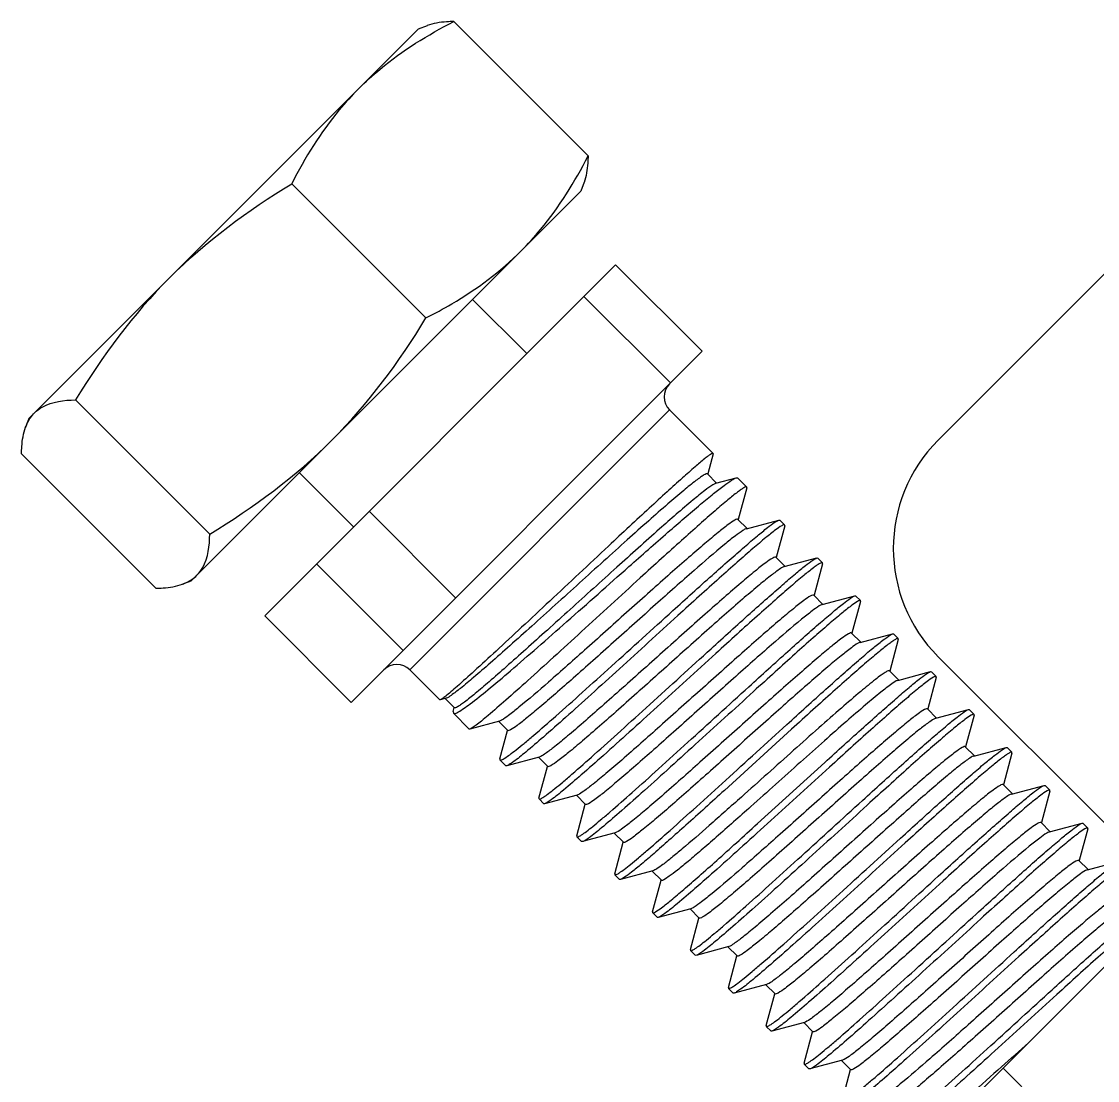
# Model space of a CAD drawing. Extents: x 1725261 to 1937680, y 860327 to 1571294.
# Drawn here: x 1857479.6 to 1857767, y 1238684.5 to 1238967.3 of the extents above; entities that cross this region are included whole.
import ezdxf

# ---------------------------------------------------------------- set-up
doc = ezdxf.new("R2010")
doc.units = 0
doc.header["$LTSCALE"] = 1000
doc.header["$MEASUREMENT"] = 0

msp = doc.modelspace()

# ---------------------------------------------------------------- linework, layer by layer
for p, q in [((1857585.67, 1238965.36), (1857588.04, 1238966.22)), ((1857595.11, 1238967.3), (1857630.97, 1238931.44)), ((1857481.59, 1238861.28), (1857585.67, 1238965.36)), ((1857983.42, 1238929.43), (1857655.06, 1238601.07)), ((1857800.06, 1238931.11), (1857724.46, 1238855.51)), ((1857551.81, 1238923.99), (1857587.67, 1238888.13)), ((1857629.9, 1238924.36), (1857629.04, 1238921.99)), ((1857524.95, 1238817.91), (1857629.04, 1238921.99)), ((1857638.32, 1238902.36), (1857544.59, 1238808.63)), ((1857638.32, 1238902.36), (1857661.45, 1238879.23)), ((1857629.87, 1238893.91), (1857652.99, 1238870.78)), ((1857600.13, 1238893.08), (1857614.58, 1238878.62)), ((1857567.72, 1238785.5), (1857661.45, 1238879.23)), ((1857494.07, 1238866.26), (1857529.93, 1238830.4)), ((1857652.75, 1238863.59), (1857583.36, 1238794.2)), ((1857664.36, 1238851.98), (1857652.75, 1238863.59)), ((1857481.59, 1238861.28), (1857480.72, 1238858.91)), ((1857479.65, 1238851.83), (1857515.51, 1238815.97)), ((1857664.37, 1238851.83), (1857662.93, 1238846.49)), ((1857664.37, 1238851.83), (1857664.36, 1238851.98)), ((1857553.87, 1238846.82), (1857568.32, 1238832.36)), ((1857662.84, 1238846.51), (1857665.3, 1238844.05)), ((1857665.11, 1238844), (1857670.55, 1238845.45)), ((1857670.55, 1238845.45), (1857670.91, 1238845.42)), ((1857673.33, 1238843), (1857670.91, 1238845.42)), ((1857673.35, 1238842.76), (1857671.08, 1238834.34)), ((1857673.35, 1238842.76), (1857673.33, 1238843)), ((1857572.47, 1238836.51), (1857595.6, 1238813.38)), ((1857670.99, 1238834.36), (1857673.45, 1238831.91)), ((1857673.24, 1238831.85), (1857681.94, 1238834.17)), ((1857681.94, 1238834.17), (1857682.18, 1238834.15)), ((1857683.45, 1238832.89), (1857682.18, 1238834.15)), ((1857683.47, 1238832.64), (1857681.2, 1238824.21)), ((1857683.47, 1238832.64), (1857683.45, 1238832.89)), ((1857558.47, 1238822.51), (1857581.6, 1238799.38)), ((1857681.11, 1238824.24), (1857683.56, 1238821.78)), ((1857683.35, 1238821.73), (1857692.06, 1238824.05)), ((1857693.58, 1238822.52), (1857691.32, 1238814.09)), ((1857692.06, 1238824.05), (1857692.31, 1238824.03)), ((1857693.57, 1238822.77), (1857692.31, 1238824.03)), ((1857693.58, 1238822.52), (1857693.57, 1238822.77)), ((1857522.59, 1238817.05), (1857524.95, 1238817.91)), ((1857691.23, 1238814.12), (1857693.68, 1238811.66)), ((1857693.47, 1238811.61), (1857702.18, 1238813.93)), ((1857702.18, 1238813.93), (1857702.42, 1238813.91)), ((1857703.69, 1238812.65), (1857702.42, 1238813.91)), ((1857703.7, 1238812.41), (1857701.44, 1238803.97)), ((1857703.7, 1238812.41), (1857703.69, 1238812.65)), ((1857544.59, 1238808.63), (1857567.72, 1238785.5)), ((1857701.35, 1238804), (1857703.8, 1238801.55)), ((1857703.59, 1238801.49), (1857712.3, 1238803.81)), ((1857713.82, 1238802.29), (1857711.56, 1238793.86)), ((1857712.3, 1238803.81), (1857712.54, 1238803.79)), ((1857713.81, 1238802.53), (1857712.54, 1238803.79)), ((1857713.82, 1238802.29), (1857713.81, 1238802.53)), ((1857724.46, 1238797.69), (1857782.29, 1238739.86)), ((1857591.39, 1238786.17), (1857583.36, 1238794.2)), ((1857711.47, 1238793.88), (1857713.92, 1238791.43)), ((1857713.71, 1238791.37), (1857722.42, 1238793.69)), ((1857722.42, 1238793.69), (1857722.66, 1238793.67)), ((1857723.92, 1238792.41), (1857722.66, 1238793.67)), ((1857723.94, 1238792.17), (1857721.68, 1238783.74)), ((1857723.94, 1238792.17), (1857723.92, 1238792.41)), ((1857591.49, 1238786.16), (1857591.39, 1238786.17)), ((1857593.02, 1238786.57), (1857591.49, 1238786.16)), ((1857595.3, 1238784.06), (1857592.83, 1238786.52)), ((1857594.94, 1238783.04), (1857595.22, 1238784.08)), ((1857594.94, 1238783.04), (1857594.98, 1238782.58)), ((1857599.18, 1238778.37), (1857594.98, 1238782.58)), ((1857721.59, 1238783.76), (1857724.04, 1238781.31)), ((1857723.83, 1238781.25), (1857732.54, 1238783.57)), ((1857734.06, 1238782.05), (1857731.8, 1238773.62)), ((1857732.54, 1238783.57), (1857732.78, 1238783.55)), ((1857734.04, 1238782.29), (1857732.78, 1238783.55)), ((1857734.06, 1238782.05), (1857734.04, 1238782.29)), ((1857607.27, 1238780.48), (1857599.38, 1238778.36)), ((1857609.51, 1238777.97), (1857607.06, 1238780.43)), ((1857723.83, 1238781.25), (1857723.7, 1238781.21)), ((1857599.38, 1238778.36), (1857599.18, 1238778.37)), ((1857607.41, 1238770.42), (1857609.42, 1238778)), ((1857685.3, 1238778.3), (1857667.36, 1238761.97)), ((1857731.71, 1238773.64), (1857734.16, 1238771.19)), ((1857733.95, 1238771.13), (1857742.66, 1238773.45)), ((1857742.66, 1238773.45), (1857742.9, 1238773.43)), ((1857744.16, 1238772.17), (1857742.9, 1238773.43)), ((1857607.41, 1238770.42), (1857607.43, 1238770.12)), ((1857617.94, 1238770.87), (1857609.24, 1238768.54)), ((1857620.18, 1238768.36), (1857617.73, 1238770.82)), ((1857744.18, 1238771.93), (1857741.92, 1238763.5)), ((1857744.18, 1238771.93), (1857744.16, 1238772.17)), ((1857609, 1238768.56), (1857607.43, 1238770.12)), ((1857617.84, 1238759.94), (1857620.09, 1238768.39)), ((1857676.22, 1238753.12), (1857694.16, 1238769.44)), ((1857741.83, 1238763.52), (1857744.28, 1238761.07)), ((1857744.07, 1238761.01), (1857752.78, 1238763.33)), ((1857754.3, 1238761.81), (1857752.04, 1238753.38)), ((1857752.78, 1238763.33), (1857753.02, 1238763.31)), ((1857754.28, 1238762.05), (1857753.02, 1238763.31)), ((1857754.3, 1238761.81), (1857754.28, 1238762.05)), ((1857617.84, 1238759.94), (1857617.86, 1238759.7)), ((1857619.12, 1238758.44), (1857617.86, 1238759.7)), ((1857628.06, 1238760.75), (1857619.36, 1238758.42)), ((1857630.3, 1238758.25), (1857627.85, 1238760.7)), ((1857628.25, 1238760.82), (1857628.06, 1238760.75)), ((1857619.36, 1238758.42), (1857619.12, 1238758.44)), ((1857627.96, 1238749.82), (1857630.21, 1238758.27)), ((1857751.95, 1238753.4), (1857754.4, 1238750.95)), ((1857754.19, 1238750.89), (1857762.9, 1238753.21)), ((1857762.9, 1238753.21), (1857763.14, 1238753.19)), ((1857764.4, 1238751.93), (1857763.14, 1238753.19)), ((1857638.18, 1238750.64), (1857629.48, 1238748.3)), ((1857640.42, 1238748.13), (1857637.96, 1238750.58)), ((1857764.42, 1238751.69), (1857762.16, 1238743.26)), ((1857764.42, 1238751.69), (1857764.4, 1238751.93)), ((1857627.96, 1238749.82), (1857627.98, 1238749.58)), ((1857629.24, 1238748.32), (1857627.98, 1238749.58)), ((1857629.48, 1238748.3), (1857629.24, 1238748.32)), ((1857638.08, 1238739.7), (1857640.33, 1238748.15)), ((1857762.06, 1238743.28), (1857764.52, 1238740.83)), ((1857764.31, 1238740.77), (1857773.02, 1238743.09)), ((1857638.08, 1238739.7), (1857638.1, 1238739.46)), ((1857639.36, 1238738.2), (1857638.1, 1238739.46)), ((1857648.29, 1238740.52), (1857639.6, 1238738.18)), ((1857650.54, 1238738.01), (1857648.08, 1238740.46)), ((1857639.6, 1238738.18), (1857639.36, 1238738.2)), ((1857648.2, 1238729.58), (1857650.45, 1238738.03)), ((1857658.41, 1238730.4), (1857649.72, 1238728.06)), ((1857660.66, 1238727.89), (1857658.2, 1238730.34)), ((1857648.2, 1238729.58), (1857648.21, 1238729.34)), ((1857649.48, 1238728.08), (1857648.21, 1238729.34)), ((1857649.72, 1238728.06), (1857649.48, 1238728.08)), ((1857658.32, 1238719.46), (1857660.56, 1238727.91)), ((1857658.32, 1238719.46), (1857658.33, 1238719.22)), ((1857659.6, 1238717.96), (1857658.33, 1238719.22)), ((1857668.53, 1238720.28), (1857659.84, 1238717.94)), ((1857670.77, 1238717.77), (1857668.32, 1238720.22)), ((1857659.84, 1238717.94), (1857659.6, 1238717.96)), ((1857668.44, 1238709.34), (1857670.68, 1238717.79)), ((1857678.65, 1238710.16), (1857669.96, 1238707.83)), ((1857680.89, 1238707.65), (1857678.44, 1238710.1)), ((1857668.44, 1238709.34), (1857668.45, 1238709.1)), ((1857669.71, 1238707.84), (1857668.45, 1238709.1)), ((1857669.96, 1238707.83), (1857669.71, 1238707.84)), ((1857678.55, 1238699.23), (1857680.8, 1238707.67)), ((1857678.55, 1238699.23), (1857678.57, 1238698.99)), ((1857679.83, 1238697.72), (1857678.57, 1238698.98)), ((1857688.77, 1238700.04), (1857680.08, 1238697.71)), ((1857691.01, 1238697.53), (1857688.56, 1238699.98)), ((1857689.02, 1238700.13), (1857688.77, 1238700.04)), ((1857680.08, 1238697.71), (1857679.83, 1238697.72)), ((1857688.67, 1238689.11), (1857690.92, 1238697.55)), ((1857698.89, 1238689.92), (1857690.2, 1238687.59)), ((1857701.13, 1238687.41), (1857698.68, 1238689.86)), ((1857688.67, 1238689.11), (1857688.69, 1238688.87)), ((1857689.95, 1238687.6), (1857688.69, 1238688.87)), ((1857690.2, 1238687.59), (1857689.95, 1238687.6)), ((1857698.79, 1238678.99), (1857701.04, 1238687.44)), ((1857788.05, 1238641.55), (1857741.79, 1238687.8))]:
    msp.add_line(p, q)
for centre, radius, start, end in [((1857656.21, 1238867.06), 4.91, 135, 225), ((1857753.38, 1238826.6), 40.89, 135, 225), ((1857579.89, 1238790.73), 4.91, 45, 135), ((1854806.58, 1241979.9), 4410.06, 311.71931, 311.84456)]:
    msp.add_arc(centre, radius, start, end)
for points, knots in [([(1857569.71, 1238949.4), (1857571.53, 1238951.22), (1857579.22, 1238958.22), (1857588.16, 1238963.74), (1857595.11, 1238967.3)], [0, 0, 0, 0, 0.248254, 1, 1, 1, 1]), ([(1857595.11, 1238967.3), (1857594.46, 1238967.29), (1857592.05, 1238967.19), (1857589.63, 1238966.8), (1857587.98, 1238966.2)], [0, 0, 0, 0, 0.270862, 1, 1, 1, 1]), ([(1857569.71, 1238949.4), (1857567.88, 1238947.57), (1857560.88, 1238939.88), (1857555.36, 1238930.94), (1857551.81, 1238923.99)], [0, 0, 0, 0, 0.248254, 1, 1, 1, 1]), ([(1857613.07, 1238906.03), (1857614.9, 1238907.85), (1857621.9, 1238915.55), (1857627.42, 1238924.48), (1857630.97, 1238931.44)], [0, 0, 0, 0, 0.248254, 1, 1, 1, 1]), ([(1857630.97, 1238931.44), (1857630.96, 1238930.78), (1857630.87, 1238928.38), (1857630.48, 1238925.95), (1857629.88, 1238924.3)], [0, 0, 0, 0, 0.270862, 1, 1, 1, 1]), ([(1857587.67, 1238888.13), (1857590.01, 1238889.32), (1857599.12, 1238894.29), (1857607.59, 1238900.54), (1857613.07, 1238906.03)], [0, 0, 0, 0, 0.25305, 1, 1, 1, 1]), ([(1857483.11, 1238862.8), (1857483.72, 1238863.41), (1857486.91, 1238865.76), (1857491.05, 1238866.21), (1857494.07, 1238866.26)], [0, 0, 0, 0, 0.22235, 1, 1, 1, 1]), ([(1857480.75, 1238858.97), (1857480.88, 1238859.34), (1857481.46, 1238860.73), (1857482.32, 1238862.01), (1857483.11, 1238862.8)], [0, 0, 0, 0, 0.261173, 1, 1, 1, 1]), ([(1857479.65, 1238851.83), (1857479.66, 1238852.48), (1857479.76, 1238854.89), (1857480.15, 1238857.32), (1857480.75, 1238858.97)], [0, 0, 0, 0, 0.270862, 1, 1, 1, 1]), ([(1857664.36, 1238851.98), (1857664.3, 1238852.03), (1857664, 1238851.92), (1857663.6, 1238851.66), (1857662.88, 1238851.15), (1857661.5, 1238850.06), (1857659.22, 1238848.12), (1857655.9, 1238845.19), (1857651.83, 1238841.51), (1857647.12, 1238837.19), (1857641.9, 1238832.35), (1857638.27, 1238828.97), (1857636.39, 1238827.21)], [0, 0, 0, 0, 0.005961, 0.020019, 0.042763, 0.074169, 0.16218, 0.281779, 0.42973, 0.601989, 0.793845, 1, 1, 1, 1]), ([(1857662.84, 1238846.51), (1857662.77, 1238846.59), (1857662.36, 1238846.49), (1857661.81, 1238846.16), (1857660.87, 1238845.55), (1857659.07, 1238844.2), (1857656.15, 1238841.82), (1857651.96, 1238838.23), (1857646.92, 1238833.8), (1857641.22, 1238828.71), (1857635.07, 1238823.17), (1857628.67, 1238817.38), (1857622.27, 1238811.58), (1857616.07, 1238805.98), (1857610.29, 1238800.8), (1857605.12, 1238796.22), (1857600.73, 1238792.43), (1857597.27, 1238789.5), (1857594.82, 1238787.67), (1857593.53, 1238786.71), (1857593.02, 1238786.57)], [0, 0, 0, 0, 0.003403, 0.010859, 0.022763, 0.03908, 0.084361, 0.145013, 0.218706, 0.302631, 0.393625, 0.488307, 0.583205, 0.674888, 0.760095, 0.835845, 0.89954, 0.949057, 0.982826, 1, 1, 1, 1]), ([(1857641.87, 1238821.74), (1857645.33, 1238824.8), (1857651.68, 1238830.4), (1857659.22, 1238836.91), (1857664.24, 1238841.05), (1857666.99, 1238843.22), (1857668.99, 1238844.63), (1857670.1, 1238845.33), (1857670.55, 1238845.45)], [0, 0, 0, 0, 0.372718, 0.681061, 0.801832, 0.896452, 0.962849, 1, 1, 1, 1]), ([(1857664.29, 1238843.6), (1857663.55, 1238843.15), (1857661.77, 1238841.8), (1857656.99, 1238837.91), (1857649.17, 1238831.04), (1857638.26, 1238821.25), (1857628.3, 1238812.22), (1857620.21, 1238804.91), (1857614.52, 1238799.79), (1857609.34, 1238795.19), (1857604.83, 1238791.24), (1857601.13, 1238788.09), (1857598.57, 1238786.02), (1857597.01, 1238784.87), (1857596.2, 1238784.34), (1857595.71, 1238784.07), (1857595.36, 1238783.99), (1857595.3, 1238784.06)], [0, 0, 0, 0, 0.028596, 0.073027, 0.202674, 0.370878, 0.554611, 0.644603, 0.729354, 0.806116, 0.872445, 0.926278, 0.966, 0.980209, 0.990539, 0.997006, 1, 1, 1, 1]), ([(1857673.33, 1238843), (1857673.27, 1238843.06), (1857672.95, 1238843), (1857672.51, 1238842.75), (1857671.76, 1238842.28), (1857670.34, 1238841.22), (1857668.01, 1238839.34), (1857664.63, 1238836.46), (1857660.5, 1238832.83), (1857655.74, 1238828.57), (1857650.46, 1238823.79), (1857646.79, 1238820.45), (1857644.89, 1238818.71)], [0, 0, 0, 0, 0.00672, 0.021093, 0.043999, 0.075491, 0.163523, 0.283007, 0.430749, 0.60272, 0.794233, 1, 1, 1, 1]), ([(1857665.11, 1238844), (1857665.05, 1238843.99), (1857664.77, 1238843.88), (1857664.5, 1238843.73), (1857664.29, 1238843.6)], [0, 0, 0, 0, 0.181453, 1, 1, 1, 1]), ([(1857670.99, 1238834.36), (1857670.93, 1238834.43), (1857670.59, 1238834.38), (1857669.76, 1238833.93), (1857668.03, 1238832.73), (1857665.39, 1238830.62), (1857661.86, 1238827.67), (1857657.61, 1238824.01), (1857652.77, 1238819.75), (1857647.48, 1238815.05), (1857640.05, 1238808.4), (1857631.01, 1238800.28), (1857621.22, 1238791.6), (1857614.27, 1238785.58), (1857610.07, 1238782.25), (1857608.52, 1238781.12), (1857607.88, 1238780.76)], [0, 0, 0, 0, 0.003326, 0.010207, 0.036006, 0.077506, 0.133409, 0.201849, 0.280515, 0.366741, 0.457609, 0.640942, 0.80605, 0.931108, 0.973278, 1, 1, 1, 1]), ([(1857653.61, 1238809.99), (1857657.09, 1238813.13), (1857662.1, 1238817.65), (1857668.49, 1238823.33), (1857672.53, 1238826.86), (1857675.92, 1238829.74), (1857678.6, 1238831.95), (1857680.5, 1238833.35), (1857681.53, 1238834.06), (1857681.94, 1238834.17)], [0, 0, 0, 0, 0.377224, 0.54287, 0.687753, 0.808376, 0.901881, 0.966123, 1, 1, 1, 1]), ([(1857672.33, 1238831.4), (1857671.63, 1238830.97), (1857669.97, 1238829.74), (1857665.6, 1238826.22), (1857658.5, 1238820.06), (1857648.66, 1238811.32), (1857639.67, 1238803.25), (1857632.35, 1238796.7), (1857627.18, 1238792.11), (1857622.46, 1238787.96), (1857618.34, 1238784.41), (1857614.92, 1238781.56), (1857612.37, 1238779.53), (1857610.71, 1238778.38), (1857609.9, 1238777.96), (1857609.58, 1238777.91), (1857609.51, 1238777.97)], [0, 0, 0, 0, 0.02987, 0.074864, 0.204049, 0.370755, 0.553129, 0.642736, 0.727349, 0.804209, 0.870824, 0.925059, 0.965214, 0.990129, 0.996773, 1, 1, 1, 1]), ([(1857683.45, 1238832.89), (1857683.39, 1238832.95), (1857683.07, 1238832.88), (1857682.29, 1238832.45), (1857680.65, 1238831.28), (1857678.12, 1238829.24), (1857674.72, 1238826.36), (1857670.59, 1238822.74), (1857665.82, 1238818.49), (1857660.53, 1238813.73), (1857656.85, 1238810.39), (1857654.94, 1238808.66)], [0, 0, 0, 0, 0.006764, 0.021168, 0.075586, 0.163643, 0.283139, 0.43087, 0.602811, 0.794278, 1, 1, 1, 1]), ([(1857673.24, 1238831.85), (1857673.18, 1238831.84), (1857672.86, 1238831.72), (1857672.57, 1238831.55), (1857672.33, 1238831.4)], [0, 0, 0, 0, 0.180154, 1, 1, 1, 1]), ([(1857526.48, 1238819.43), (1857527.09, 1238820.04), (1857529.44, 1238823.23), (1857529.89, 1238827.37), (1857529.93, 1238830.4)], [0, 0, 0, 0, 0.22235, 1, 1, 1, 1]), ([(1857636.39, 1238827.21), (1857631.16, 1238822.33), (1857623.45, 1238815.1), (1857613.46, 1238805.75), (1857606.74, 1238799.51), (1857601.01, 1238794.24), (1857596.98, 1238790.6), (1857594.42, 1238788.38), (1857593.09, 1238787.26), (1857592.17, 1238786.57), (1857591.68, 1238786.21), (1857591.49, 1238786.16)], [0, 0, 0, 0, 0.352343, 0.521286, 0.674411, 0.804337, 0.904804, 0.942423, 0.971006, 0.990237, 1, 1, 1, 1]), ([(1857681.11, 1238824.24), (1857681.04, 1238824.3), (1857680.69, 1238824.24), (1857679.82, 1238823.77), (1857678, 1238822.5), (1857675.23, 1238820.28), (1857671.53, 1238817.17), (1857667.1, 1238813.33), (1857662.05, 1238808.88), (1857656.56, 1238804), (1857648.94, 1238797.17), (1857641.38, 1238790.4), (1857634.14, 1238783.98), (1857629.37, 1238779.8), (1857625.29, 1238776.32), (1857622.03, 1238773.61), (1857619.7, 1238771.9), (1857618.44, 1238771.01), (1857617.94, 1238770.87)], [0, 0, 0, 0, 0.003454, 0.01069, 0.03788, 0.081592, 0.14037, 0.212137, 0.294327, 0.383985, 0.477885, 0.664852, 0.751185, 0.82854, 0.894141, 0.945652, 0.981282, 1, 1, 1, 1]), ([(1857663.8, 1238799.8), (1857667.27, 1238802.96), (1857672.27, 1238807.49), (1857678.65, 1238813.18), (1857682.68, 1238816.72), (1857686.07, 1238819.61), (1857688.74, 1238821.83), (1857690.64, 1238823.22), (1857691.66, 1238823.94), (1857692.06, 1238824.05)], [0, 0, 0, 0, 0.377469, 0.543191, 0.688109, 0.808726, 0.902172, 0.966298, 1, 1, 1, 1]), ([(1857693.57, 1238822.77), (1857693.51, 1238822.83), (1857693.19, 1238822.76), (1857692.74, 1238822.52), (1857691.99, 1238822.04), (1857690.57, 1238820.99), (1857688.23, 1238819.11), (1857684.85, 1238816.24), (1857680.71, 1238812.62), (1857675.93, 1238808.37), (1857670.65, 1238803.61), (1857666.97, 1238800.27), (1857665.06, 1238798.54)], [0, 0, 0, 0, 0.006769, 0.021177, 0.044114, 0.075625, 0.163681, 0.283172, 0.430898, 0.602836, 0.794292, 1, 1, 1, 1]), ([(1857522.65, 1238817.07), (1857523.02, 1238817.2), (1857524.41, 1238817.78), (1857525.69, 1238818.64), (1857526.48, 1238819.43)], [0, 0, 0, 0, 0.261173, 1, 1, 1, 1]), ([(1857594.98, 1238782.58), (1857595.09, 1238782.47), (1857595.68, 1238782.58), (1857596.51, 1238783.05), (1857597.89, 1238783.92), (1857600.49, 1238785.84), (1857604.69, 1238789.21), (1857610.65, 1238794.24), (1857617.69, 1238800.35), (1857625.47, 1238807.2), (1857633.61, 1238814.41), (1857639.11, 1238819.3), (1857641.87, 1238821.74)], [0, 0, 0, 0, 0.007718, 0.024092, 0.050069, 0.085552, 0.183385, 0.312896, 0.467567, 0.639554, 0.820094, 1, 1, 1, 1]), ([(1857683.35, 1238821.73), (1857682.86, 1238821.6), (1857681.6, 1238820.71), (1857679.27, 1238818.99), (1857676.01, 1238816.29), (1857671.93, 1238812.81), (1857667.16, 1238808.63), (1857659.91, 1238802.21), (1857652.36, 1238795.44), (1857644.73, 1238788.61), (1857639.25, 1238783.73), (1857634.2, 1238779.28), (1857629.76, 1238775.43), (1857626.06, 1238772.33), (1857623.29, 1238770.11), (1857621.47, 1238768.83), (1857620.6, 1238768.36), (1857620.25, 1238768.3), (1857620.18, 1238768.36)], [0, 0, 0, 0, 0.01868, 0.054279, 0.105765, 0.171349, 0.248696, 0.335028, 0.522011, 0.615926, 0.705601, 0.787808, 0.859593, 0.918386, 0.962109, 0.989307, 0.996546, 1, 1, 1, 1]), ([(1857515.51, 1238815.97), (1857516.16, 1238815.98), (1857518.57, 1238816.08), (1857520.99, 1238816.47), (1857522.65, 1238817.07)], [0, 0, 0, 0, 0.270862, 1, 1, 1, 1]), ([(1857644.89, 1238818.71), (1857639.67, 1238813.95), (1857631.96, 1238806.87), (1857621.96, 1238797.73), (1857615.2, 1238791.6), (1857609.4, 1238786.42), (1857605.27, 1238782.82), (1857602.62, 1238780.62), (1857601.2, 1238779.5), (1857600.17, 1238778.78), (1857599.6, 1238778.42), (1857599.38, 1238778.36)], [0, 0, 0, 0, 0.348378, 0.515751, 0.667951, 0.797828, 0.899283, 0.937823, 0.967619, 0.988371, 1, 1, 1, 1]), ([(1857691.23, 1238814.12), (1857691.16, 1238814.18), (1857690.82, 1238814.13), (1857689.97, 1238813.67), (1857688.19, 1238812.43), (1857685.48, 1238810.27), (1857681.87, 1238807.24), (1857677.53, 1238803.48), (1857672.58, 1238799.12), (1857667.19, 1238794.33), (1857659.67, 1238787.6), (1857650.58, 1238779.46), (1857641.98, 1238771.83), (1857636.03, 1238766.72), (1857632.66, 1238763.92), (1857630.18, 1238762.02), (1857628.81, 1238761.06), (1857628.25, 1238760.82)], [0, 0, 0, 0, 0.0034, 0.010481, 0.037064, 0.079814, 0.137351, 0.207694, 0.288393, 0.376621, 0.469285, 0.654869, 0.819322, 0.88628, 0.93982, 0.978116, 1, 1, 1, 1]), ([(1857673.92, 1238789.68), (1857677.39, 1238792.84), (1857682.39, 1238797.37), (1857688.77, 1238803.06), (1857692.8, 1238806.6), (1857696.19, 1238809.49), (1857698.86, 1238811.71), (1857700.76, 1238813.1), (1857701.78, 1238813.82), (1857702.18, 1238813.93)], [0, 0, 0, 0, 0.377471, 0.543199, 0.68812, 0.808735, 0.902176, 0.966298, 1, 1, 1, 1]), ([(1857692.7, 1238811.24), (1857692.03, 1238810.84), (1857690.43, 1238809.66), (1857686.16, 1238806.25), (1857679.19, 1238800.21), (1857669.45, 1238791.58), (1857660.53, 1238783.57), (1857653.23, 1238777.05), (1857648.06, 1238772.45), (1857643.33, 1238768.3), (1857639.19, 1238764.73), (1857635.76, 1238761.86), (1857633.19, 1238759.82), (1857631.5, 1238758.66), (1857630.69, 1238758.23), (1857630.36, 1238758.18), (1857630.3, 1238758.25)], [0, 0, 0, 0, 0.028607, 0.072452, 0.199893, 0.36582, 0.548462, 0.638549, 0.723814, 0.801433, 0.868843, 0.923828, 0.964605, 0.989945, 0.99671, 1, 1, 1, 1]), ([(1857703.69, 1238812.65), (1857703.63, 1238812.71), (1857703.31, 1238812.65), (1857702.53, 1238812.22), (1857700.89, 1238811.04), (1857698.36, 1238809), (1857694.96, 1238806.12), (1857690.83, 1238802.51), (1857686.06, 1238798.25), (1857680.77, 1238793.49), (1857677.09, 1238790.15), (1857675.18, 1238788.42)], [0, 0, 0, 0, 0.006751, 0.021138, 0.075529, 0.163569, 0.283057, 0.430793, 0.602755, 0.79425, 1, 1, 1, 1]), ([(1857693.47, 1238811.61), (1857693.42, 1238811.6), (1857693.15, 1238811.5), (1857692.9, 1238811.36), (1857692.7, 1238811.24)], [0, 0, 0, 0, 0.185393, 1, 1, 1, 1]), ([(1857607.43, 1238770.12), (1857607.53, 1238770.02), (1857608.1, 1238770.22), (1857608.87, 1238770.68), (1857610.21, 1238771.62), (1857611.89, 1238772.93), (1857614, 1238774.65), (1857617.55, 1238777.63), (1857622.74, 1238782.16), (1857629.69, 1238788.35), (1857637.38, 1238795.28), (1857645.44, 1238802.58), (1857650.89, 1238807.52), (1857653.61, 1238809.99)], [0, 0, 0, 0, 0.006963, 0.023033, 0.048864, 0.084278, 0.128882, 0.182131, 0.311785, 0.466682, 0.638948, 0.819791, 1, 1, 1, 1]), ([(1857654.94, 1238808.66), (1857649.74, 1238803.93), (1857642.05, 1238796.9), (1857632.05, 1238787.83), (1857625.29, 1238781.75), (1857619.47, 1238776.59), (1857614.83, 1238772.62), (1857611.8, 1238770.14), (1857610.09, 1238768.96), (1857609.49, 1238768.61), (1857609.24, 1238768.54)], [0, 0, 0, 0, 0.34673, 0.51345, 0.665272, 0.795129, 0.896992, 0.966206, 0.987594, 1, 1, 1, 1]), ([(1857701.35, 1238804), (1857701.28, 1238804.06), (1857700.94, 1238804.01), (1857700.11, 1238803.57), (1857698.37, 1238802.35), (1857695.71, 1238800.24), (1857692.17, 1238797.27), (1857687.9, 1238793.59), (1857683.04, 1238789.3), (1857677.73, 1238784.59), (1857670.29, 1238777.93), (1857661.26, 1238769.84), (1857652.68, 1238762.22), (1857646.68, 1238757.05), (1857643.23, 1238754.16), (1857640.63, 1238752.14), (1857639.17, 1238751.1), (1857638.56, 1238750.79)], [0, 0, 0, 0, 0.003357, 0.010314, 0.036413, 0.078396, 0.134939, 0.204143, 0.283646, 0.370725, 0.462392, 0.646848, 0.81189, 0.879926, 0.93509, 0.975533, 1, 1, 1, 1]), ([(1857684.04, 1238779.56), (1857687.51, 1238782.72), (1857692.51, 1238787.25), (1857698.89, 1238792.94), (1857702.92, 1238796.48), (1857706.31, 1238799.38), (1857708.98, 1238801.59), (1857710.88, 1238802.98), (1857711.9, 1238803.7), (1857712.3, 1238803.81)], [0, 0, 0, 0, 0.377474, 0.5432, 0.688119, 0.808732, 0.902174, 0.966298, 1, 1, 1, 1]), ([(1857713.81, 1238802.53), (1857713.75, 1238802.59), (1857713.43, 1238802.53), (1857712.98, 1238802.28), (1857712.23, 1238801.8), (1857710.81, 1238800.75), (1857708.47, 1238798.87), (1857705.08, 1238796), (1857700.95, 1238792.38), (1857696.17, 1238788.13), (1857690.88, 1238783.37), (1857687.2, 1238780.03), (1857685.3, 1238778.3)], [0, 0, 0, 0, 0.00677, 0.021179, 0.044118, 0.075631, 0.163692, 0.283187, 0.430912, 0.602844, 0.794295, 1, 1, 1, 1]), ([(1857617.86, 1238759.7), (1857617.95, 1238759.6), (1857618.51, 1238759.84), (1857619.25, 1238760.3), (1857620.57, 1238761.26), (1857622.23, 1238762.58), (1857624.33, 1238764.32), (1857627.85, 1238767.33), (1857633.02, 1238771.88), (1857639.94, 1238778.1), (1857647.61, 1238785.06), (1857655.64, 1238792.38), (1857661.08, 1238797.33), (1857663.8, 1238799.8)], [0, 0, 0, 0, 0.006649, 0.022591, 0.048358, 0.08374, 0.128335, 0.181594, 0.311309, 0.466309, 0.638694, 0.819661, 1, 1, 1, 1]), ([(1857703.06, 1238801.26), (1857702.43, 1238800.92), (1857700.92, 1238799.82), (1857698.25, 1238797.72), (1857694.74, 1238794.78), (1857688.71, 1238789.57), (1857680.14, 1238781.96), (1857671.15, 1238773.9), (1857663.77, 1238767.3), (1857658.52, 1238762.63), (1857653.7, 1238758.4), (1857649.49, 1238754.76), (1857645.98, 1238751.83), (1857643.36, 1238749.74), (1857641.64, 1238748.55), (1857640.82, 1238748.11), (1857640.48, 1238748.06), (1857640.42, 1238748.13)], [0, 0, 0, 0, 0.026094, 0.067879, 0.124054, 0.192759, 0.358157, 0.5419, 0.632944, 0.719307, 0.798065, 0.866559, 0.922485, 0.963991, 0.989789, 0.996669, 1, 1, 1, 1]), ([(1857703.59, 1238801.49), (1857703.56, 1238801.48), (1857703.37, 1238801.42), (1857703.2, 1238801.33), (1857703.06, 1238801.26)], [0, 0, 0, 0, 0.197861, 1, 1, 1, 1]), ([(1857665.06, 1238798.54), (1857659.86, 1238793.81), (1857652.16, 1238786.79), (1857642.17, 1238777.71), (1857635.41, 1238771.63), (1857629.58, 1238766.47), (1857624.95, 1238762.5), (1857621.92, 1238760.02), (1857620.21, 1238758.84), (1857619.6, 1238758.49), (1857619.36, 1238758.42)], [0, 0, 0, 0, 0.346741, 0.513465, 0.665282, 0.795135, 0.896996, 0.966208, 0.987595, 1, 1, 1, 1]), ([(1857711.47, 1238793.88), (1857711.38, 1238793.97), (1857710.89, 1238793.82), (1857710.22, 1238793.42), (1857709.06, 1238792.64), (1857706.88, 1238790.97), (1857703.33, 1238788.05), (1857698.3, 1238783.71), (1857692.34, 1238778.47), (1857685.76, 1238772.6), (1857678.89, 1238766.45), (1857674.24, 1238762.28), (1857671.91, 1238760.21)], [0, 0, 0, 0, 0.007187, 0.023409, 0.049389, 0.084973, 0.183182, 0.313164, 0.468251, 0.640433, 0.820786, 1, 1, 1, 1]), ([(1857694.16, 1238769.44), (1857697.63, 1238772.6), (1857702.63, 1238777.13), (1857709.01, 1238782.82), (1857713.04, 1238786.36), (1857716.43, 1238789.26), (1857719.1, 1238791.47), (1857720.99, 1238792.87), (1857722.02, 1238793.58), (1857722.42, 1238793.69)], [0, 0, 0, 0, 0.377469, 0.543192, 0.688111, 0.808729, 0.902174, 0.966298, 1, 1, 1, 1]), ([(1857713.71, 1238791.37), (1857713.11, 1238791.21), (1857711.59, 1238790.07), (1857708.72, 1238787.92), (1857704.7, 1238784.51), (1857699.68, 1238780.18), (1857693.89, 1238775.07), (1857685.39, 1238767.49), (1857678.86, 1238761.62), (1857674.44, 1238757.68)], [0, 0, 0, 0, 0.036102, 0.107011, 0.209882, 0.340038, 0.491461, 0.657121, 1, 1, 1, 1]), ([(1857723.92, 1238792.41), (1857723.86, 1238792.47), (1857723.55, 1238792.41), (1857722.77, 1238791.98), (1857721.12, 1238790.8), (1857718.6, 1238788.76), (1857715.2, 1238785.88), (1857711.07, 1238782.27), (1857706.29, 1238778.01), (1857701, 1238773.25), (1857697.32, 1238769.91), (1857695.42, 1238768.18)], [0, 0, 0, 0, 0.006764, 0.021166, 0.075581, 0.163632, 0.283123, 0.430854, 0.602802, 0.794275, 1, 1, 1, 1]), ([(1857627.98, 1238749.58), (1857628.07, 1238749.48), (1857628.63, 1238749.72), (1857629.37, 1238750.18), (1857630.69, 1238751.14), (1857632.36, 1238752.46), (1857634.45, 1238754.2), (1857637.97, 1238757.21), (1857643.14, 1238761.76), (1857650.06, 1238767.98), (1857657.73, 1238774.94), (1857665.76, 1238782.26), (1857671.2, 1238787.21), (1857673.92, 1238789.68)], [0, 0, 0, 0, 0.006666, 0.022627, 0.048408, 0.083802, 0.128405, 0.181668, 0.311381, 0.466366, 0.638733, 0.819684, 1, 1, 1, 1]), ([(1857675.18, 1238788.42), (1857669.98, 1238783.69), (1857662.28, 1238776.67), (1857652.29, 1238767.59), (1857645.53, 1238761.51), (1857639.7, 1238756.35), (1857635.07, 1238752.38), (1857632.04, 1238749.9), (1857630.32, 1238748.72), (1857629.72, 1238748.37), (1857629.48, 1238748.3)], [0, 0, 0, 0, 0.346731, 0.513454, 0.665274, 0.795126, 0.896989, 0.966206, 0.987594, 1, 1, 1, 1]), ([(1857721.59, 1238783.76), (1857721.52, 1238783.82), (1857721.2, 1238783.78), (1857720.39, 1238783.35), (1857718.72, 1238782.2), (1857716.17, 1238780.17), (1857712.76, 1238777.33), (1857708.65, 1238773.79), (1857703.95, 1238769.66), (1857698.81, 1238765.1), (1857691.54, 1238758.6), (1857682.64, 1238750.61), (1857672.9, 1238741.98), (1857665.91, 1238735.91), (1857661.6, 1238732.45), (1857659.97, 1238731.25), (1857659.28, 1238730.83)], [0, 0, 0, 0, 0.003275, 0.01, 0.035178, 0.075698, 0.130349, 0.197374, 0.27459, 0.359464, 0.449211, 0.631458, 0.797569, 0.925917, 0.970495, 1, 1, 1, 1]), ([(1857704.28, 1238759.33), (1857707.75, 1238762.48), (1857712.75, 1238767.01), (1857719.13, 1238772.7), (1857723.16, 1238776.24), (1857726.55, 1238779.14), (1857729.22, 1238781.35), (1857731.11, 1238782.75), (1857732.14, 1238783.46), (1857732.54, 1238783.57)], [0, 0, 0, 0, 0.377475, 0.543203, 0.688123, 0.808736, 0.902176, 0.966298, 1, 1, 1, 1]), ([(1857734.04, 1238782.29), (1857733.98, 1238782.35), (1857733.67, 1238782.29), (1857732.89, 1238781.86), (1857731.24, 1238780.68), (1857728.72, 1238778.64), (1857725.32, 1238775.76), (1857721.19, 1238772.15), (1857716.41, 1238767.9), (1857711.12, 1238763.13), (1857707.44, 1238759.79), (1857705.54, 1238758.06)], [0, 0, 0, 0, 0.006753, 0.021141, 0.075535, 0.163578, 0.283068, 0.430803, 0.602762, 0.794253, 1, 1, 1, 1]), ([(1857607.88, 1238780.76), (1857607.82, 1238780.73), (1857607.62, 1238780.62), (1857607.42, 1238780.52), (1857607.27, 1238780.48)], [0, 0, 0, 0, 0.308118, 1, 1, 1, 1]), ([(1857638.1, 1238739.46), (1857638.19, 1238739.37), (1857638.75, 1238739.6), (1857639.49, 1238740.06), (1857640.81, 1238741.02), (1857642.47, 1238742.34), (1857644.57, 1238744.08), (1857648.09, 1238747.09), (1857653.26, 1238751.64), (1857660.18, 1238757.86), (1857667.85, 1238764.82), (1857675.88, 1238772.14), (1857681.32, 1238777.09), (1857684.04, 1238779.56)], [0, 0, 0, 0, 0.006653, 0.022601, 0.048372, 0.083758, 0.128357, 0.181617, 0.311328, 0.466323, 0.638705, 0.819669, 1, 1, 1, 1]), ([(1857723.7, 1238781.21), (1857723.16, 1238781), (1857721.82, 1238780.06), (1857719.38, 1238778.22), (1857716.05, 1238775.44), (1857711.92, 1238771.9), (1857707.13, 1238767.71), (1857699.91, 1238761.3), (1857692.4, 1238754.57), (1857684.84, 1238747.81), (1857679.43, 1238742.99), (1857674.45, 1238738.61), (1857670.08, 1238734.82), (1857666.44, 1238731.77), (1857663.71, 1238729.59), (1857661.93, 1238728.34), (1857661.07, 1238727.88), (1857660.72, 1238727.82), (1857660.66, 1238727.89)], [0, 0, 0, 0, 0.02094, 0.058446, 0.111386, 0.177943, 0.255788, 0.342174, 0.52817, 0.621201, 0.709853, 0.790993, 0.861757, 0.919661, 0.962695, 0.989457, 0.996584, 1, 1, 1, 1]), ([(1857731.71, 1238773.64), (1857731.64, 1238773.71), (1857731.28, 1238773.65), (1857730.42, 1238773.18), (1857728.6, 1238771.9), (1857725.83, 1238769.68), (1857722.13, 1238766.58), (1857717.69, 1238762.73), (1857712.64, 1238758.28), (1857707.16, 1238753.4), (1857699.53, 1238746.58), (1857691.98, 1238739.8), (1857684.73, 1238733.38), (1857679.97, 1238729.21), (1857675.88, 1238725.73), (1857672.62, 1238723.02), (1857670.29, 1238721.3), (1857669.03, 1238720.41), (1857668.53, 1238720.28)], [0, 0, 0, 0, 0.003453, 0.010691, 0.037881, 0.081592, 0.14037, 0.212138, 0.294327, 0.383985, 0.477885, 0.664851, 0.751185, 0.82854, 0.894141, 0.945651, 0.981282, 1, 1, 1, 1]), ([(1857714.4, 1238749.21), (1857717.87, 1238752.36), (1857722.87, 1238756.89), (1857729.25, 1238762.59), (1857733.28, 1238766.12), (1857736.67, 1238769.02), (1857739.33, 1238771.23), (1857741.23, 1238772.63), (1857742.26, 1238773.34), (1857742.66, 1238773.45)], [0, 0, 0, 0, 0.377472, 0.543197, 0.688115, 0.808729, 0.902174, 0.966298, 1, 1, 1, 1]), ([(1857733.95, 1238771.13), (1857733.45, 1238771), (1857732.19, 1238770.11), (1857729.86, 1238768.4), (1857726.61, 1238765.69), (1857722.52, 1238762.21), (1857717.76, 1238758.04), (1857710.51, 1238751.61), (1857702.96, 1238744.84), (1857695.33, 1238738.01), (1857689.84, 1238733.13), (1857684.79, 1238728.68), (1857680.35, 1238724.83), (1857676.65, 1238721.73), (1857673.88, 1238719.51), (1857672.07, 1238718.23), (1857671.2, 1238717.76), (1857670.84, 1238717.7), (1857670.77, 1238717.77)], [0, 0, 0, 0, 0.01868, 0.054278, 0.105765, 0.171349, 0.248696, 0.335028, 0.522011, 0.615926, 0.705601, 0.787809, 0.859594, 0.918387, 0.96211, 0.989307, 0.996546, 1, 1, 1, 1]), ([(1857744.16, 1238772.17), (1857744.1, 1238772.23), (1857743.78, 1238772.17), (1857743.33, 1238771.92), (1857742.59, 1238771.45), (1857741.16, 1238770.4), (1857738.83, 1238768.52), (1857735.44, 1238765.64), (1857731.3, 1238762.03), (1857726.53, 1238757.78), (1857721.24, 1238753.01), (1857717.56, 1238749.67), (1857715.66, 1238747.94)], [0, 0, 0, 0, 0.006772, 0.021184, 0.044125, 0.07564, 0.163702, 0.283197, 0.430921, 0.602852, 0.794299, 1, 1, 1, 1]), ([(1857609.24, 1238768.54), (1857609.19, 1238768.53), (1857609.11, 1238768.51), (1857609.02, 1238768.53), (1857609, 1238768.56)], [0, 0, 0, 0, 0.601135, 1, 1, 1, 1]), ([(1857695.42, 1238768.18), (1857690.21, 1238763.45), (1857682.52, 1238756.43), (1857672.53, 1238747.35), (1857665.77, 1238741.27), (1857659.94, 1238736.11), (1857655.31, 1238732.15), (1857652.28, 1238729.66), (1857650.56, 1238728.48), (1857649.96, 1238728.13), (1857649.72, 1238728.06)], [0, 0, 0, 0, 0.346742, 0.513466, 0.665282, 0.795133, 0.896995, 0.966208, 0.987595, 1, 1, 1, 1]), ([(1857667.36, 1238761.97), (1857663.95, 1238758.87), (1857659.03, 1238754.42), (1857652.76, 1238748.83), (1857648.81, 1238745.36), (1857645.49, 1238742.53), (1857642.87, 1238740.36), (1857641.01, 1238738.99), (1857640, 1238738.29), (1857639.6, 1238738.18)], [0, 0, 0, 0, 0.37799, 0.543633, 0.688373, 0.808786, 0.902082, 0.966176, 1, 1, 1, 1]), ([(1857741.83, 1238763.52), (1857741.76, 1238763.59), (1857741.4, 1238763.53), (1857740.53, 1238763.06), (1857738.72, 1238761.78), (1857735.95, 1238759.56), (1857732.25, 1238756.46), (1857727.81, 1238752.61), (1857722.76, 1238748.16), (1857717.28, 1238743.28), (1857709.65, 1238736.46), (1857702.1, 1238729.69), (1857694.85, 1238723.26), (1857690.08, 1238719.09), (1857686, 1238715.61), (1857682.74, 1238712.9), (1857680.41, 1238711.18), (1857679.15, 1238710.29), (1857678.65, 1238710.16)], [0, 0, 0, 0, 0.003454, 0.01069, 0.03788, 0.081592, 0.14037, 0.212137, 0.294327, 0.383985, 0.477885, 0.664852, 0.751185, 0.82854, 0.894141, 0.945652, 0.981282, 1, 1, 1, 1]), ([(1857724.51, 1238739.09), (1857727.99, 1238742.24), (1857732.99, 1238746.77), (1857739.37, 1238752.47), (1857743.4, 1238756.01), (1857746.78, 1238758.9), (1857749.45, 1238761.11), (1857751.35, 1238762.51), (1857752.37, 1238763.22), (1857752.78, 1238763.33)], [0, 0, 0, 0, 0.377469, 0.543193, 0.688114, 0.808731, 0.902175, 0.966298, 1, 1, 1, 1]), ([(1857754.28, 1238762.05), (1857754.22, 1238762.11), (1857753.9, 1238762.05), (1857753.13, 1238761.62), (1857751.48, 1238760.45), (1857748.96, 1238758.4), (1857745.56, 1238755.52), (1857741.43, 1238751.91), (1857736.65, 1238747.66), (1857731.36, 1238742.89), (1857727.68, 1238739.56), (1857725.78, 1238737.83)], [0, 0, 0, 0, 0.006759, 0.021154, 0.075559, 0.163605, 0.283093, 0.430826, 0.60278, 0.794263, 1, 1, 1, 1]), ([(1857671.91, 1238760.21), (1857669.05, 1238757.66), (1857663.81, 1238753), (1857657.59, 1238747.59), (1857653.46, 1238744.16), (1857651.2, 1238742.35), (1857649.57, 1238741.19), (1857648.66, 1238740.61), (1857648.29, 1238740.52)], [0, 0, 0, 0, 0.374071, 0.682548, 0.803098, 0.897367, 0.963332, 1, 1, 1, 1]), ([(1857658.33, 1238719.22), (1857658.43, 1238719.13), (1857658.99, 1238719.36), (1857659.73, 1238719.82), (1857661.05, 1238720.78), (1857662.71, 1238722.11), (1857664.81, 1238723.84), (1857668.33, 1238726.85), (1857673.5, 1238731.4), (1857680.42, 1238737.62), (1857688.09, 1238744.58), (1857696.12, 1238751.9), (1857701.56, 1238756.86), (1857704.28, 1238759.33)], [0, 0, 0, 0, 0.006667, 0.022629, 0.048411, 0.083807, 0.128411, 0.181675, 0.311387, 0.466369, 0.638735, 0.819685, 1, 1, 1, 1]), ([(1857744.07, 1238761.01), (1857743.57, 1238760.88), (1857742.31, 1238759.99), (1857739.98, 1238758.28), (1857736.73, 1238755.57), (1857732.64, 1238752.09), (1857727.88, 1238747.92), (1857720.63, 1238741.49), (1857713.07, 1238734.72), (1857705.45, 1238727.9), (1857699.96, 1238723.01), (1857694.91, 1238718.56), (1857690.47, 1238714.71), (1857686.77, 1238711.61), (1857684, 1238709.39), (1857682.19, 1238708.11), (1857681.32, 1238707.64), (1857680.96, 1238707.58), (1857680.89, 1238707.65)], [0, 0, 0, 0, 0.01868, 0.054279, 0.105765, 0.171349, 0.248696, 0.335028, 0.522011, 0.615925, 0.705601, 0.787808, 0.859593, 0.918386, 0.962109, 0.989307, 0.996546, 1, 1, 1, 1]), ([(1857674.44, 1238757.68), (1857671.37, 1238754.94), (1857666.96, 1238751.02), (1857661.37, 1238746.15), (1857657.9, 1238743.2), (1857655.1, 1238740.91), (1857652.85, 1238739.16), (1857651.63, 1238738.38), (1857650.69, 1238737.85), (1857650.54, 1238738.01)], [0, 0, 0, 0, 0.397555, 0.569298, 0.716744, 0.835965, 0.923877, 0.978429, 1, 1, 1, 1]), ([(1857705.54, 1238758.06), (1857700.33, 1238753.33), (1857692.64, 1238746.31), (1857682.65, 1238737.24), (1857675.89, 1238731.15), (1857670.06, 1238725.99), (1857665.43, 1238722.03), (1857662.4, 1238719.54), (1857660.68, 1238718.36), (1857660.08, 1238718.01), (1857659.84, 1238717.94)], [0, 0, 0, 0, 0.346729, 0.513451, 0.665273, 0.795127, 0.896989, 0.966206, 0.987594, 1, 1, 1, 1]), ([(1857648.21, 1238729.34), (1857648.27, 1238729.28), (1857648.59, 1238729.34), (1857649.35, 1238729.76), (1857650.96, 1238730.91), (1857653.44, 1238732.9), (1857656.77, 1238735.73), (1857660.83, 1238739.27), (1857665.52, 1238743.44), (1857670.72, 1238748.13), (1857674.35, 1238751.41), (1857676.22, 1238753.12)], [0, 0, 0, 0, 0.006765, 0.021121, 0.075359, 0.163169, 0.282417, 0.429984, 0.601928, 0.793658, 1, 1, 1, 1]), ([(1857751.95, 1238753.4), (1857751.88, 1238753.47), (1857751.53, 1238753.41), (1857750.69, 1238752.96), (1857748.92, 1238751.73), (1857746.23, 1238749.58), (1857742.63, 1238746.57), (1857738.31, 1238742.83), (1857733.39, 1238738.49), (1857728.02, 1238733.72), (1857720.52, 1238727.01), (1857711.45, 1238718.88), (1857702.85, 1238711.26), (1857696.88, 1238706.13), (1857693.49, 1238703.3), (1857690.98, 1238701.37), (1857689.58, 1238700.38), (1857689.02, 1238700.13)], [0, 0, 0, 0, 0.003388, 0.010435, 0.036885, 0.079424, 0.136687, 0.206717, 0.287086, 0.374999, 0.46739, 0.652665, 0.817282, 0.884537, 0.938524, 0.977409, 1, 1, 1, 1]), ([(1857734.63, 1238728.97), (1857738.11, 1238732.12), (1857743.11, 1238736.66), (1857749.49, 1238742.35), (1857753.52, 1238745.89), (1857756.9, 1238748.78), (1857759.57, 1238751), (1857761.47, 1238752.39), (1857762.49, 1238753.1), (1857762.9, 1238753.21)], [0, 0, 0, 0, 0.377477, 0.543204, 0.688124, 0.808736, 0.902175, 0.966298, 1, 1, 1, 1]), ([(1857753.48, 1238750.56), (1857752.82, 1238750.18), (1857751.24, 1238749.02), (1857747.01, 1238745.65), (1857740.06, 1238739.63), (1857730.32, 1238731), (1857721.38, 1238722.98), (1857714.06, 1238716.43), (1857708.87, 1238711.82), (1857704.11, 1238707.64), (1857699.95, 1238704.05), (1857696.5, 1238701.17), (1857693.92, 1238699.12), (1857692.22, 1238697.94), (1857691.41, 1238697.51), (1857691.08, 1238697.47), (1857691.01, 1238697.53)], [0, 0, 0, 0, 0.027928, 0.071217, 0.197969, 0.363756, 0.546696, 0.637041, 0.722601, 0.800527, 0.868229, 0.923467, 0.96444, 0.989903, 0.996699, 1, 1, 1, 1]), ([(1857764.4, 1238751.93), (1857764.34, 1238751.99), (1857764.02, 1238751.93), (1857763.25, 1238751.5), (1857761.6, 1238750.33), (1857759.08, 1238748.29), (1857755.68, 1238745.4), (1857751.55, 1238741.79), (1857746.77, 1238737.54), (1857741.48, 1238732.77), (1857737.8, 1238729.44), (1857735.9, 1238727.71)], [0, 0, 0, 0, 0.006759, 0.021156, 0.075564, 0.163616, 0.28311, 0.430842, 0.60279, 0.794267, 1, 1, 1, 1]), ([(1857754.19, 1238750.89), (1857754.14, 1238750.88), (1857753.89, 1238750.8), (1857753.67, 1238750.67), (1857753.48, 1238750.56)], [0, 0, 0, 0, 0.188568, 1, 1, 1, 1]), ([(1857668.45, 1238709.1), (1857668.55, 1238709.01), (1857669.1, 1238709.24), (1857669.84, 1238709.7), (1857671.16, 1238710.66), (1857672.83, 1238711.98), (1857674.93, 1238713.72), (1857678.45, 1238716.73), (1857683.61, 1238721.28), (1857690.54, 1238727.5), (1857698.21, 1238734.46), (1857706.24, 1238741.78), (1857711.68, 1238746.74), (1857714.4, 1238749.21)], [0, 0, 0, 0, 0.006648, 0.02259, 0.048356, 0.083739, 0.128335, 0.181593, 0.311305, 0.466305, 0.638692, 0.819661, 1, 1, 1, 1]), ([(1857715.66, 1238747.94), (1857710.45, 1238743.21), (1857702.76, 1238736.19), (1857692.77, 1238727.12), (1857686.01, 1238721.03), (1857680.18, 1238715.87), (1857675.55, 1238711.91), (1857672.51, 1238709.43), (1857670.8, 1238708.25), (1857670.2, 1238707.89), (1857669.96, 1238707.83)], [0, 0, 0, 0, 0.346737, 0.513459, 0.66528, 0.795135, 0.896996, 0.966208, 0.987595, 1, 1, 1, 1]), ([(1857762.06, 1238743.28), (1857762, 1238743.35), (1857761.66, 1238743.3), (1857760.83, 1238742.86), (1857759.1, 1238741.65), (1857756.46, 1238739.55), (1857752.93, 1238736.6), (1857748.69, 1238732.93), (1857743.84, 1238728.67), (1857738.56, 1238723.97), (1857731.14, 1238717.34), (1857722.13, 1238709.26), (1857713.55, 1238701.65), (1857707.54, 1238696.46), (1857704.07, 1238693.55), (1857701.44, 1238691.49), (1857699.95, 1238690.43), (1857699.34, 1238690.11)], [0, 0, 0, 0, 0.003346, 0.01027, 0.03624, 0.078018, 0.134297, 0.203196, 0.28238, 0.369152, 0.460552, 0.644703, 0.809899, 0.878222, 0.93382, 0.974837, 1, 1, 1, 1]), ([(1857744.75, 1238718.85), (1857748.22, 1238722), (1857753.23, 1238726.54), (1857759.61, 1238732.23), (1857763.63, 1238735.77), (1857767.02, 1238738.66), (1857769.69, 1238740.88), (1857771.59, 1238742.27), (1857772.61, 1238742.99), (1857773.02, 1238743.09)], [0, 0, 0, 0, 0.377471, 0.543193, 0.688111, 0.808727, 0.902173, 0.966298, 1, 1, 1, 1]), ([(1857774.52, 1238741.81), (1857774.46, 1238741.87), (1857774.14, 1238741.81), (1857773.69, 1238741.56), (1857772.95, 1238741.09), (1857771.52, 1238740.04), (1857769.18, 1238738.16), (1857765.8, 1238735.29), (1857761.66, 1238731.67), (1857756.89, 1238727.42), (1857751.6, 1238722.65), (1857747.92, 1238719.32), (1857746.02, 1238717.59)], [0, 0, 0, 0, 0.006773, 0.021185, 0.044126, 0.075641, 0.163702, 0.283196, 0.43092, 0.602853, 0.7943, 1, 1, 1, 1]), ([(1857678.57, 1238698.99), (1857678.67, 1238698.89), (1857679.22, 1238699.12), (1857679.96, 1238699.58), (1857681.29, 1238700.54), (1857682.95, 1238701.87), (1857685.05, 1238703.6), (1857688.57, 1238706.61), (1857693.73, 1238711.16), (1857700.66, 1238717.38), (1857708.33, 1238724.34), (1857716.36, 1238731.66), (1857721.8, 1238736.62), (1857724.51, 1238739.09)], [0, 0, 0, 0, 0.006657, 0.022608, 0.04838, 0.083767, 0.128365, 0.181625, 0.31134, 0.466334, 0.63871, 0.819671, 1, 1, 1, 1]), ([(1857763.84, 1238740.58), (1857763.22, 1238740.25), (1857761.73, 1238739.18), (1857759.09, 1238737.11), (1857755.61, 1238734.19), (1857749.59, 1238729), (1857741.01, 1238721.39), (1857732.01, 1238713.31), (1857724.6, 1238706.69), (1857719.32, 1238702), (1857714.49, 1238697.74), (1857710.25, 1238694.08), (1857706.73, 1238691.14), (1857704.09, 1238689.04), (1857702.37, 1238687.84), (1857701.54, 1238687.4), (1857701.2, 1238687.35), (1857701.13, 1238687.41)], [0, 0, 0, 0, 0.025403, 0.066618, 0.122365, 0.190786, 0.356034, 0.54008, 0.631389, 0.718055, 0.797129, 0.865924, 0.922112, 0.96382, 0.989746, 0.996658, 1, 1, 1, 1]), ([(1857725.78, 1238737.83), (1857720.57, 1238733.09), (1857712.88, 1238726.07), (1857702.89, 1238717), (1857696.13, 1238710.91), (1857690.3, 1238705.75), (1857685.66, 1238701.79), (1857682.63, 1238699.31), (1857680.92, 1238698.13), (1857680.32, 1238697.77), (1857680.08, 1238697.71)], [0, 0, 0, 0, 0.346738, 0.513461, 0.665279, 0.79513, 0.896992, 0.966208, 0.987594, 1, 1, 1, 1]), ([(1857772.18, 1238733.16), (1857772.12, 1238733.23), (1857771.79, 1238733.18), (1857770.97, 1238732.75), (1857769.28, 1238731.57), (1857766.69, 1238729.52), (1857763.23, 1238726.63), (1857759.06, 1238723.03), (1857754.3, 1238718.85), (1857749.1, 1238714.23), (1857741.77, 1238707.68), (1857732.82, 1238699.65), (1857723.08, 1238691.02), (1857716.14, 1238685.01), (1857711.92, 1238681.64), (1857710.35, 1238680.5), (1857709.69, 1238680.12)], [0, 0, 0, 0, 0.003304, 0.010111, 0.035617, 0.076659, 0.131985, 0.199788, 0.27782, 0.363483, 0.453918, 0.636961, 0.802699, 0.929211, 0.972307, 1, 1, 1, 1]), ([(1857754.87, 1238708.73), (1857758.34, 1238711.88), (1857763.35, 1238716.42), (1857769.73, 1238722.11), (1857773.75, 1238725.65), (1857777.14, 1238728.54), (1857779.81, 1238730.76), (1857781.71, 1238732.15), (1857782.73, 1238732.87), (1857783.14, 1238732.97)], [0, 0, 0, 0, 0.37747, 0.543196, 0.688117, 0.808733, 0.902176, 0.966298, 1, 1, 1, 1]), ([(1857659.28, 1238730.83), (1857659.19, 1238730.77), (1857658.92, 1238730.61), (1857658.63, 1238730.45), (1857658.41, 1238730.4)], [0, 0, 0, 0, 0.319721, 1, 1, 1, 1]), ([(1857774.16, 1238730.56), (1857773.59, 1238730.3), (1857772.19, 1238729.3), (1857769.66, 1238727.36), (1857766.26, 1238724.53), (1857760.29, 1238719.39), (1857751.69, 1238711.77), (1857742.63, 1238703.65), (1857735.13, 1238696.94), (1857729.78, 1238692.18), (1857724.86, 1238687.85), (1857720.55, 1238684.11), (1857716.96, 1238681.11), (1857714.27, 1238678.96), (1857712.51, 1238677.73), (1857711.66, 1238677.28), (1857711.32, 1238677.23), (1857711.25, 1238677.29)], [0, 0, 0, 0, 0.022835, 0.061922, 0.116063, 0.18342, 0.348093, 0.533262, 0.625558, 0.713362, 0.793619, 0.863541, 0.920711, 0.963177, 0.989581, 0.996616, 1, 1, 1, 1]), ([(1857784.64, 1238731.69), (1857784.58, 1238731.75), (1857784.26, 1238731.69), (1857783.49, 1238731.26), (1857781.84, 1238730.09), (1857779.32, 1238728.05), (1857775.92, 1238725.17), (1857771.79, 1238721.55), (1857767.01, 1238717.3), (1857761.72, 1238712.54), (1857758.04, 1238709.2), (1857756.13, 1238707.47)], [0, 0, 0, 0, 0.006754, 0.021145, 0.075539, 0.16358, 0.283067, 0.430802, 0.602761, 0.794254, 1, 1, 1, 1]), ([(1857688.69, 1238688.87), (1857688.79, 1238688.77), (1857689.34, 1238689), (1857690.08, 1238689.46), (1857691.41, 1238690.42), (1857693.07, 1238691.75), (1857695.17, 1238693.48), (1857698.69, 1238696.49), (1857703.85, 1238701.05), (1857710.78, 1238707.27), (1857718.45, 1238714.22), (1857726.48, 1238721.54), (1857731.92, 1238726.5), (1857734.63, 1238728.97)], [0, 0, 0, 0, 0.006662, 0.022621, 0.048399, 0.083791, 0.128394, 0.181657, 0.311368, 0.466355, 0.638726, 0.819681, 1, 1, 1, 1]), ([(1857735.9, 1238727.71), (1857730.69, 1238722.98), (1857723, 1238715.95), (1857713.01, 1238706.88), (1857706.24, 1238700.79), (1857700.42, 1238695.63), (1857695.78, 1238691.67), (1857692.75, 1238689.19), (1857691.04, 1238688.01), (1857690.44, 1238687.65), (1857690.2, 1238687.59)], [0, 0, 0, 0, 0.346729, 0.513449, 0.665271, 0.795127, 0.89699, 0.966206, 0.987594, 1, 1, 1, 1]), ([(1857698.81, 1238678.75), (1857698.91, 1238678.65), (1857699.46, 1238678.88), (1857700.2, 1238679.34), (1857701.52, 1238680.3), (1857703.19, 1238681.63), (1857705.28, 1238683.36), (1857708.8, 1238686.37), (1857713.97, 1238690.92), (1857720.9, 1238697.14), (1857728.56, 1238704.1), (1857736.6, 1238711.42), (1857742.04, 1238716.38), (1857744.75, 1238718.85)], [0, 0, 0, 0, 0.006647, 0.022587, 0.048351, 0.083733, 0.128327, 0.181585, 0.3113, 0.466301, 0.638689, 0.819659, 1, 1, 1, 1]), ([(1857746.02, 1238717.59), (1857740.81, 1238712.86), (1857733.12, 1238705.83), (1857723.13, 1238696.76), (1857716.36, 1238690.68), (1857710.54, 1238685.51), (1857705.9, 1238681.55), (1857702.87, 1238679.07), (1857701.16, 1238677.89), (1857700.56, 1238677.53), (1857700.31, 1238677.47)], [0, 0, 0, 0, 0.34674, 0.513463, 0.665282, 0.795136, 0.896997, 0.966208, 0.987595, 1, 1, 1, 1]), ([(1857708.93, 1238668.63), (1857709.03, 1238668.53), (1857709.58, 1238668.77), (1857710.32, 1238669.23), (1857711.64, 1238670.18), (1857713.31, 1238671.51), (1857715.41, 1238673.25), (1857718.93, 1238676.26), (1857724.09, 1238680.81), (1857731.02, 1238687.03), (1857738.68, 1238693.98), (1857746.72, 1238701.3), (1857752.15, 1238706.26), (1857754.87, 1238708.73)], [0, 0, 0, 0, 0.006662, 0.022618, 0.048395, 0.083785, 0.128385, 0.181648, 0.311361, 0.46635, 0.638722, 0.819678, 1, 1, 1, 1]), ([(1857756.13, 1238707.47), (1857750.93, 1238702.74), (1857743.24, 1238695.71), (1857733.25, 1238686.64), (1857726.48, 1238680.56), (1857720.66, 1238675.39), (1857716.02, 1238671.43), (1857712.99, 1238668.95), (1857711.28, 1238667.77), (1857710.68, 1238667.41), (1857710.43, 1238667.35)], [0, 0, 0, 0, 0.346734, 0.513458, 0.665277, 0.795128, 0.896991, 0.966206, 0.987594, 1, 1, 1, 1]), ([(1857741.4, 1238688.17), (1857738.69, 1238685.76), (1857733.74, 1238681.38), (1857727.88, 1238676.29), (1857724, 1238673.08), (1857721.88, 1238671.4), (1857720.33, 1238670.31), (1857719.47, 1238669.77), (1857719.13, 1238669.68)], [0, 0, 0, 0, 0.375796, 0.683527, 0.803453, 0.897245, 0.963052, 1, 1, 1, 1])]:
    msp.add_open_spline(points, degree=3, knots=knots)
for points in [[(1857519.19, 1238898.88), (1857528.89, 1238908.58), (1857540.09, 1238916.85), (1857551.81, 1238923.99)], [(1857519.19, 1238898.88), (1857509.48, 1238889.17), (1857501.22, 1238877.97), (1857494.07, 1238866.26)], [(1857562.55, 1238855.51), (1857572.26, 1238865.21), (1857580.53, 1238876.41), (1857587.67, 1238888.13)], [(1857529.93, 1238830.4), (1857541.65, 1238837.54), (1857552.85, 1238845.81), (1857562.55, 1238855.51)], [(1857638.56, 1238750.79), (1857638.44, 1238750.73), (1857638.31, 1238750.67), (1857638.18, 1238750.64)], [(1857764.31, 1238740.77), (1857764.14, 1238740.73), (1857763.99, 1238740.65), (1857763.84, 1238740.58)], [(1857699.34, 1238690.11), (1857699.19, 1238690.03), (1857699.05, 1238689.96), (1857698.89, 1238689.92)]]:
    msp.add_open_spline(points, degree=3)

doc.saveas('drawing.dxf')
